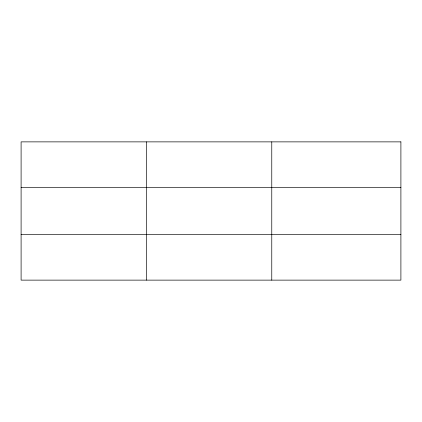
<?xml version="1.0" encoding="UTF-8"?>
<svg xmlns="http://www.w3.org/2000/svg" width="422" height="422" viewBox="0 0 422 422"><rect width="100%" height="100%" fill="white"/><g stroke="black" fill="none" stroke-linecap="round" stroke-linejoin="round"><path stroke-width="0.63" d="M146.434 280.129L146.434 141.871M271.768 280.129L271.768 141.871M21.1 187.495L400.9 187.495M21.1 234.505L400.9 234.505M400.9 141.871L400.9 280.129L21.1 280.129L21.1 141.871L400.9 141.871"/></g></svg>
